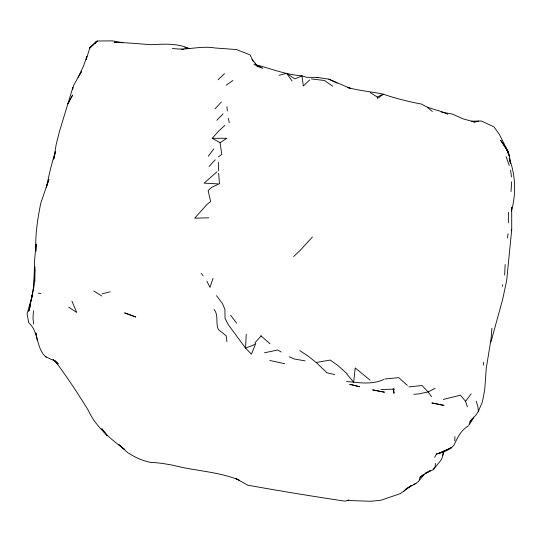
<?xml version="1.0" encoding="UTF-8"?>
<svg xmlns="http://www.w3.org/2000/svg" width="542" height="542" viewBox="0 0 542 542"><rect width="100%" height="100%" fill="white"/><g stroke="black" fill="none" stroke-linecap="round" stroke-linejoin="round"><path stroke-width="0.81" d="M508.355 222.837L508.396 212.24M34.864 281.454L34.959 269.225M490.957 341.907L502.529 299.909L506.655 280.675L511.729 229.469L511.702 207.762L511.384 211.089M34.979 266.779L33.821 287.28L29.085 310.552L28.387 311.332M435.328 463.376L435.206 466.526L433.2 469.738L424.874 473.464L430.49 470.578L420.064 477.17L418.939 480.896L423.783 474.745M454.758 440.917L454.928 436.622M246.244 334.285L245.519 348.106L251.468 354.17L255.777 343.364L253.256 345.274L245.519 348.106L228.304 324.672L225.032 318.33L224.93 309.468L222.444 303.588L216.522 295.668M491.899 328.167L491.12 338.554L486.262 368.194L484.799 389.014L483.037 398.81L482.116 402.665L478.356 411.27L476.404 414.508L470.056 421.574L468.877 425.274L472.814 419.156L473.6 417.116M33.455 310.762L32.987 318.093L33.651 324.075M510.998 191.583L511.716 181.678M504.636 275.079L505.144 264.53M511.404 210.946L511.702 207.762M72.635 89.098L73.549 85.521L81.097 72.194M72.614 89.132L72.845 87.506L59.484 131.381L56.151 144.639L53.746 159.118L55.535 151.638C51.531 163.366 48.99 175.371 46.327 187.437L48.888 179.449L40.765 203.155C37.642 218.954 35.047 234.964 35.887 251.122L36.09 244.103L34.634 259.903L33.855 285.255L31.422 299.048L32.283 295.16L29.282 307.734M507.461 237.958L508.071 233.737M511.445 211.129C516.275 193.514 515.577 175.33 509.263 158.237L510.435 163.623L509.595 156.685L508.328 152.058L499.419 134.504L493.999 126.882L481.384 121.008L471.594 121.157M502.38 286.176L502.644 284.733M31.422 299.048L31.531 298.473L27.1 313.771L28.712 322.653C38.875 331.704 35.813 347.334 45.46 356.65L54.789 360.986L58.075 363.865L54.776 360.43M29.085 310.552L30.515 305.044M86.307 59.024L89.965 47.506L97.282 41.009L112.58 40.874L122.919 42.676L114.199 42.276C126.537 42.689 138.955 43.8 151.326 44.715L151.489 44.701C164.09 44.01 177.078 43.17 188.941 48.407M86.185 59.62L86.855 56.497L83.746 65.501L79.349 75.033M442.611 455.687L443.451 451.791L436.344 454.013L434.664 457.407M443.918 451.899L441.567 459.467L433.2 469.738M511.33 230.777L511.729 229.469M213.053 278.364L209.971 287.375L206.895 281.149M95.338 43.36L95.927 41.924L97.282 41.009L89.593 48.17L95.927 41.924M77.953 77.296L81.625 71.348M470.056 421.574L471.96 419.007M467.373 406.785L465.544 401.297L471.161 393.797M208.263 156.225L213.717 148.975M218.446 156.882L221.786 154.335L220.052 142.702L212.234 138.312L218.392 131.354L224.808 125.405M255.079 342.639L261.102 335.965L260.932 335.586M209.029 166.53L215.235 159.775M215.106 108.773L221.319 102.045M312.416 237.023L299.997 250.533L293.601 256.576M403.682 491.465L405.985 489.108L411.574 485.314L400.443 493.593L380.836 500.273L370.288 501.269L347.266 500.462L348.648 500.07L345.118 501.181C312.639 496.35 280.092 490.95 247.762 485.192L235.784 478.566L238.582 479.765M216.793 120.249L223.101 113.867M218.114 79.809L224.483 73.671M309.712 79.952L303.31 85.941L301.982 75.887L294.807 78.875L286.704 73.38L279.096 75.27M217.057 171.76L204.09 183.135L218.934 183.948L211.847 187.288L208.128 190.479L210.621 201.577L207.037 204.375L194.693 218.189L208.778 217.823M405.985 489.108L415.883 483.478L418.607 481.282M420.064 477.17L423.58 474.426M468.349 425.897C461.1 430.063 457.482 437.618 454.088 444.921C449.914 450.314 442.706 452.434 436.344 454.013M378.302 97.953L383.316 94.179C395.836 98.522 408.709 101.659 421.723 104.125C429.603 109.376 439.325 109.823 447.712 114.287M226.19 85.202L232.931 80.507M220.052 142.702L226.861 138.285L212.234 138.312M393.634 388.926L394.061 393.37L393.113 389.224L394.285 389.102L380.979 389.562M435.084 388.39L428.112 391.927L418.532 393.966L413.837 394.285M370.24 92.614L377.313 97.052L383.316 94.179C371.48 91.564 359.292 90.866 347.591 87.452L350.376 88.421L328.784 79.139L316.995 77.384L306.616 77.316L302.118 75.88M413.587 484.494L415.883 483.478M383.736 379.522C371.914 384.989 358.933 382.611 346.494 381.521M443.336 399.434L460.463 395.179L465.544 401.297M102.12 293.859L109.985 291.82M346.982 374.17L353.635 382.218L355.22 367.923L370.05 380.111M473.193 121.869L474.806 122.038L478.735 121.117M264.503 352.761L277.775 349.997L281.203 352.036M299.767 350.613L307.795 355.816L316.196 362.483L330.207 360.057L338.391 365.884L347.124 373.865M172.437 48.421C186.556 50.718 200.648 45.44 214.957 47.967L236.393 49.566M408.851 386.92L422.028 385.531L428.112 391.927L431.581 396.669M384.752 379.034L398.682 377.625L407.34 385.308M181.489 49.451L183.934 49.295M311.399 78.929L324.489 80.507L332.646 86.212M301.664 75.799C286.691 74.782 272.633 69.308 258.297 65.372M316.995 77.384L318.249 77.574M189.659 48.563L184.863 47.804L187.01 48.218M269.774 360.484L284.699 363.696M305.078 360.864L294.726 359.089L289.232 356.812M38.326 293.059L40.853 293.507M441.188 112.025L452.136 114.037L463.566 119.023L474.806 122.038M433.905 403.336L431.825 402.936L444.013 405.402L434.677 403.499M334.8 374.556L326.968 372.808L316.196 362.483M239.178 480.083C218.169 471.465 195.086 471.079 173.271 465.293C165.974 464.013 158.677 462.583 151.238 462.516C142.702 460.944 134.965 457.333 127.702 452.638L118.583 444.42L124.646 449.494C110.439 438.796 95.704 426.879 88.285 410.321C77.946 393.519 67.188 377.063 55.257 361.304M254.008 64.193L257.748 66.531L262.829 68.306L254.957 63.807M236.827 49.688L250.038 54.85L253.134 61.327M45.46 356.65L46.287 357.015M328.784 79.139L337.253 83.15M93.8 290.925L101.808 296.04M68.712 307.178L76.754 312.456L71.896 301.081M427.652 107.648L432.353 111.456M53.008 359.454L54.789 360.986M53.712 360.084L58.075 363.865M261.102 335.965L270.004 343.77M201.109 273.31L203.209 275.776M252.03 59.261L257.748 66.531M101.916 428.708L103.854 431.269M104.823 432.55L107.248 435.754L101.889 428.776M230.628 315.207L236.576 323.14M102.411 429.671L104.355 432.408M286.704 73.38L292.07 81.022M505.178 147.214L500.679 140.297L508.328 152.058L506.079 148.603M214.029 309.428C218.948 315.403 215.323 323.079 218.372 329.611L226.177 335.735L226.929 341.609M506.052 156.624L509.297 165.486M476.249 401.216L477.902 406.602L478.356 411.27M36.26 334.529L35.935 332.923L37.256 340.125M228.433 118.393L229.232 122.743M510.564 170.154L511.499 176.936M226.956 106.672L227.342 110.92M218.636 173.237L219.463 183.799M377.313 97.052L377.354 98.59M218.385 162.248L218.643 170.716M483.627 362.225L483.654 365.145M69.017 101.55L67.906 103.854L72.587 95.094L69.017 101.55M451.371 447.699L439.393 453.159L451.371 447.699M374.298 390.206L372.564 389.901L384.481 392.184L374.298 390.206M349.847 384.319L359.651 386.744L349.847 384.319M135.744 316.982L124.782 312.93L135.744 316.982M507.251 150.893L506.032 148.013L509.595 156.685L507.251 150.893"/></g></svg>
